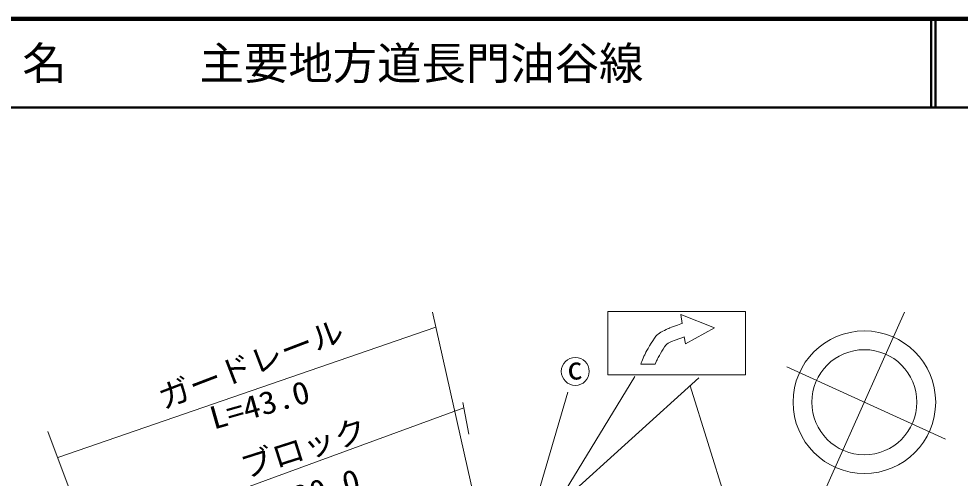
# Model space of a CAD drawing. Units: millimetres, scale not verified. Extents: x 40000 to 680000, y 20000 to 380000.
# Drawn here: x 194976 to 301016, y 328265 to 380000 of the extents above; entities that cross this region are included whole.
import ezdxf
from ezdxf.enums import TextEntityAlignment as Align

# ---------------------------------------------------------------- set-up
doc = ezdxf.new("R2010")
doc.units = ezdxf.units.MM
doc.header["$LTSCALE"] = 1000
for name, color, linetype, lineweight in [('M-TTL', 2, 'Continuous', 140), ('M-TTL-LINE', 7, 'Continuous', 50), ('M-TTL-TXT', 7, 'Continuous', 13), ('M-WORK', 1, 'Continuous', 13)]:
    doc.layers.add(name, color=color, linetype=linetype, lineweight=lineweight)
doc.styles.add('ＭＳ ゴシック', font='')
doc.styles.get('ＭＳ ゴシック').set_extended_font_data('MS Gothic')

msp = doc.modelspace()

# ---------------------------------------------------------------- linework, layer by layer
at = {"layer": 'M-TTL'}
msp.add_line((680000, 380000), (40000, 380000), dxfattribs=at)
at = {"layer": 'M-TTL-LINE'}
for p, q in [((297750, 380000), (297750, 370000)), ((298250, 380000), (298250, 370000)), ((40000, 370000), (680000, 370000))]:
    msp.add_line(p, q, dxfattribs=at)
at = {"layer": 'M-WORK'}
for p, q in [((241586, 346968), (247852, 319016)), ((273347, 345196), (269534, 346707)), ((269700, 345672), (269534, 346707)), ((199357, 330577), (241969, 345259)), ((273347, 345196), (270063, 343405)), ((270063, 343405), (269940, 344174)), ((265033, 341121), (266645, 341121)), ((281493, 340801), (299346, 332662)), ((249975, 320028), (271587, 339560)), ((270616, 338682), (289203, 278996)), ((251447, 319586), (256805, 337934)), ((244981, 336778), (245682, 333229)), ((198253, 333516), (211043, 299489))]:
    msp.add_line(p, q, dxfattribs=at)
msp.add_lwpolyline([(261342, 347050), (261342, 339900), (276835, 339900), (276835, 347050)], close=True, dxfattribs=at)
for points in [[(294749, 346945), (282177, 318818), (284864, 320692), (283784, 323686)], [(251447, 319586), (252130, 319639), (264383, 339731)], [(215475, 321370), (214069, 324808), (245094, 336204)]]:
    msp.add_lwpolyline(points, dxfattribs=at)
for centre, radius in [((290224, 336821), 8032), ((290224, 336821), 5917), ((257658, 340286), 1575)]:
    msp.add_circle(centre, radius, dxfattribs=at)
for points in [[(265033, 341121), (265122, 341396), (265472, 342195), (265614, 342447), (265842, 342855), (266556, 344075), (266880, 344413), (267085, 344628), (267911, 345010), (268183, 345131), (268477, 345263), (269389, 345587), (269700, 345672)], [(266645, 341121), (266746, 341355), (266860, 341601), (266922, 341714), (267112, 342057), (267699, 343086), (267963, 343376), (268087, 343511), (268624, 343694), (268794, 343761), (269011, 343848), (269604, 344061), (269940, 344174)]]:
    msp.add_open_spline(points, degree=3, knots=[0, 0, 0, 0, 1, 1, 1, 2, 2, 2, 3, 3, 3, 4, 4, 4, 4], dxfattribs=at)

# ---------------------------------------------------------------- texts
at = {"layer": 'M-TTL-TXT', "style": 'ＭＳ ゴシック'}
msp.add_text('路 線 名      主要地方道長門油谷線', height=3666, dxfattribs=at).set_placement((180380, 375000), align=Align.MIDDLE_LEFT)
at = {"layer": 'M-WORK', "style": 'ＭＳ ゴシック'}
for s, rotation, width, p in [('ガードレール', 20.922, 1.05, (211537, 335277)), ('L=43.0', 15.867, 1.1, (217123, 332987)), ('ブロック', 17.719, 1.05, (220677, 327479)), ('L=30.0', 15.867, 1.1, (222780, 323026))]:
    msp.add_text(s, height=2566, rotation=rotation, dxfattribs=dict(at, width=width)).set_placement(p, align=Align.BOTTOM_LEFT)
msp.add_text('c', height=2566, rotation=2.289, dxfattribs=at).set_placement((257611, 340656), align=Align.MIDDLE_CENTER)

doc.saveas('drawing.dxf')
